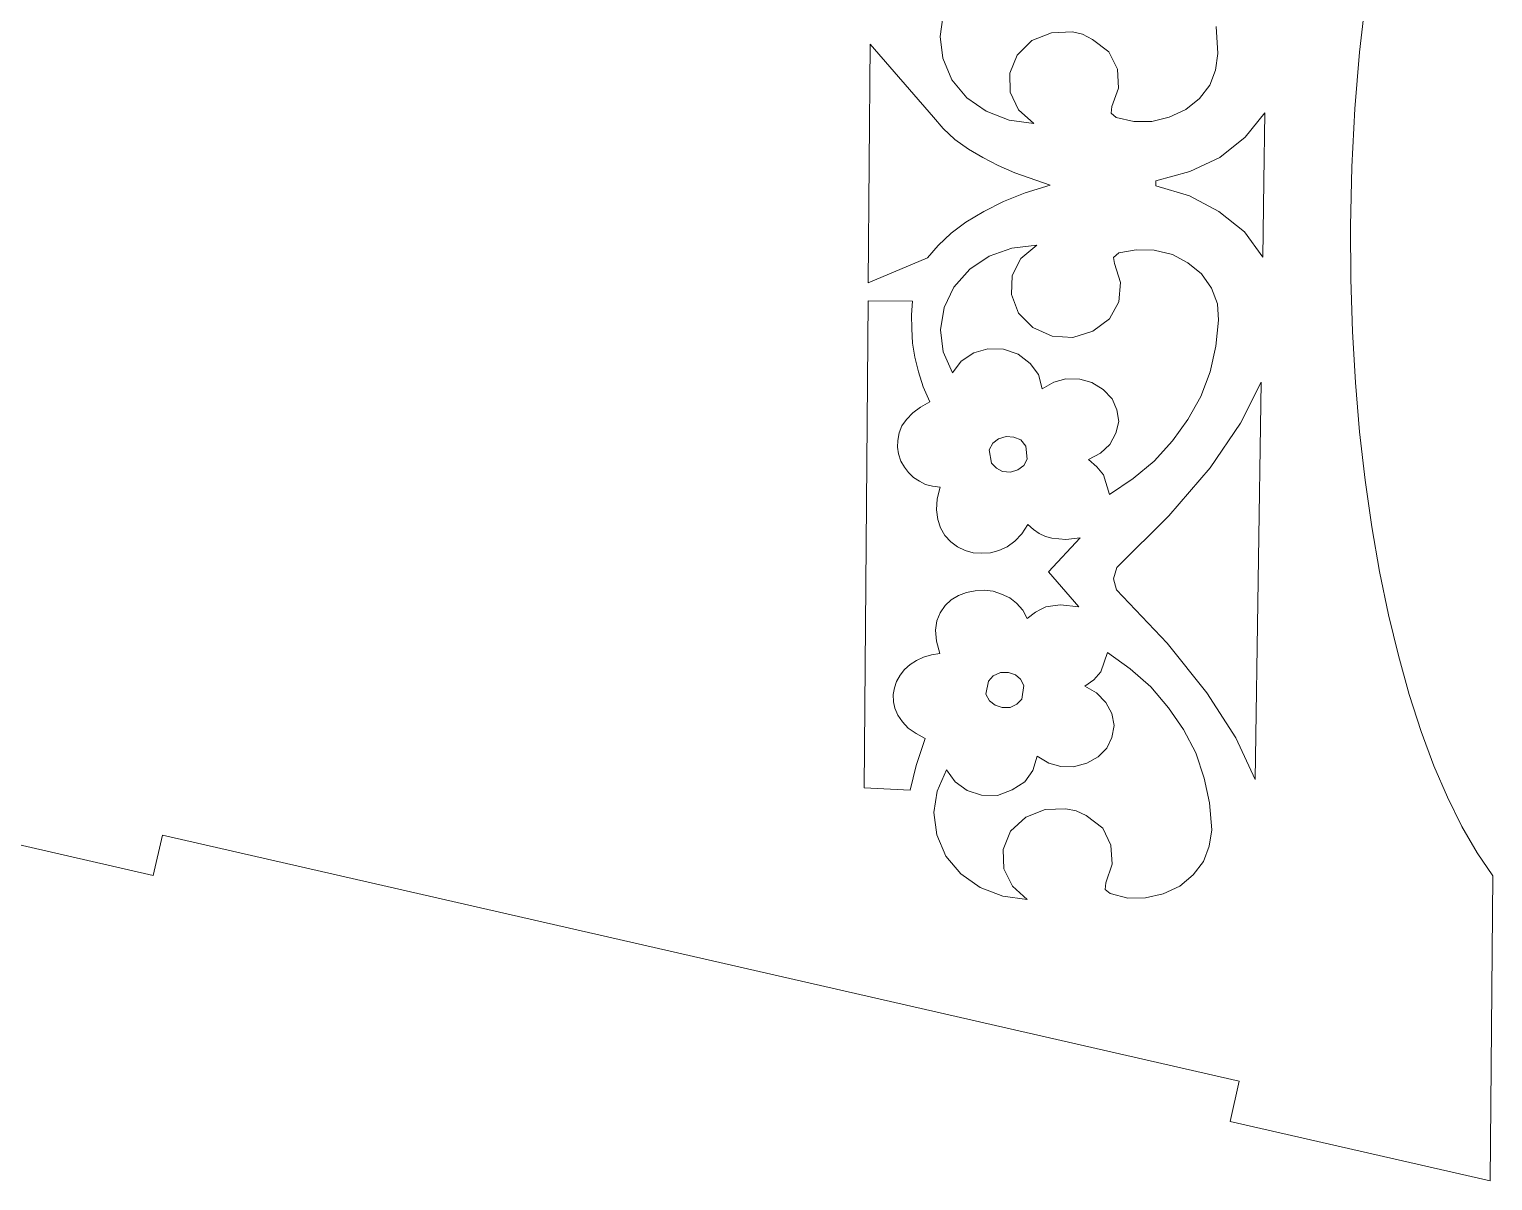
# Model space of a CAD drawing. Header units: inches. Extents: x -2.95 to 3.29, y -5.05 to 4.57.
# Drawn here: x 1.786 to 3.27, y -0.413 to 0.754 of the extents above; entities that cross this region are included whole.
import ezdxf

# ---------------------------------------------------------------- set-up
doc = ezdxf.new("R2010")
doc.units = ezdxf.units.IN
doc.header["$MEASUREMENT"] = 0
doc.layers.add('Katman 1', color=7, linetype='Continuous')

msp = doc.modelspace()

# ---------------------------------------------------------------- linework, layer by layer
at = {"layer": 'Katman 1', "color": 250, "lineweight": 9}
for points in [[(3.1349, 0.7312), (3.1349, 0.7312), (3.1413, 0.7868), (3.1413, 0.7868)], [(2.7098, 0.7471), (2.7098, 0.7471), (2.7127, 0.7692), (2.7127, 0.7692)], [(2.9895, 0.7572), (2.9895, 0.7572), (2.9914, 0.7299), (2.9914, 0.7299)], [(2.7124, 0.7251), (2.7124, 0.7251), (2.7098, 0.7471), (2.7098, 0.7471)], [(2.8028, 0.7429), (2.8028, 0.7429), (2.7877, 0.7283), (2.7877, 0.7283)], [(2.8225, 0.7508), (2.8225, 0.7508), (2.8028, 0.7429), (2.8028, 0.7429)], [(2.8439, 0.7517), (2.8439, 0.7517), (2.8225, 0.7508), (2.8225, 0.7508)], [(2.854, 0.7495), (2.854, 0.7495), (2.8439, 0.7517), (2.8439, 0.7517)], [(2.8641, 0.7442), (2.8641, 0.7442), (2.854, 0.7495), (2.854, 0.7495)], [(2.8808, 0.7315), (2.8808, 0.7315), (2.8641, 0.7442), (2.8641, 0.7442)], [(2.6387, 0.7393), (2.6387, 0.7393), (2.6368, 0.4975), (2.6368, 0.4975)], [(2.7028, 0.6653), (2.7028, 0.6653), (2.6387, 0.7393), (2.6387, 0.7393)], [(2.7877, 0.7283), (2.7877, 0.7283), (2.7802, 0.7099), (2.7802, 0.7099)], [(2.8894, 0.7139), (2.8894, 0.7139), (2.8808, 0.7315), (2.8808, 0.7315)], [(2.9914, 0.7299), (2.9914, 0.7299), (2.9891, 0.7131), (2.9891, 0.7131)], [(3.1302, 0.6738), (3.1302, 0.6738), (3.1349, 0.7312), (3.1349, 0.7312)], [(2.7217, 0.7033), (2.7217, 0.7033), (2.7124, 0.7251), (2.7124, 0.7251)], [(2.8907, 0.6946), (2.8907, 0.6946), (2.8894, 0.7139), (2.8894, 0.7139)], [(2.9891, 0.7131), (2.9891, 0.7131), (2.9831, 0.6978), (2.9831, 0.6978)], [(2.7369, 0.685), (2.7369, 0.685), (2.7217, 0.7033), (2.7217, 0.7033)], [(2.7802, 0.7099), (2.7802, 0.7099), (2.7807, 0.6906), (2.7807, 0.6906)], [(2.9831, 0.6978), (2.9831, 0.6978), (2.9728, 0.6842), (2.9728, 0.6842)], [(2.7564, 0.6715), (2.7564, 0.6715), (2.7369, 0.685), (2.7369, 0.685)], [(2.7807, 0.6906), (2.7807, 0.6906), (2.7893, 0.6727), (2.7893, 0.6727)], [(2.8839, 0.6761), (2.8839, 0.6761), (2.8907, 0.6946), (2.8907, 0.6946)], [(2.9728, 0.6842), (2.9728, 0.6842), (2.9588, 0.6731), (2.9588, 0.6731)], [(2.7798, 0.6622), (2.7798, 0.6622), (2.7564, 0.6715), (2.7564, 0.6715)], [(2.7893, 0.6727), (2.7893, 0.6727), (2.8046, 0.6589), (2.8046, 0.6589)], [(2.8831, 0.6695), (2.8831, 0.6695), (2.8839, 0.6761), (2.8839, 0.6761)], [(2.8883, 0.6649), (2.8883, 0.6649), (2.8831, 0.6695), (2.8831, 0.6695)], [(2.9588, 0.6731), (2.9588, 0.6731), (2.9419, 0.6652), (2.9419, 0.6652)], [(3.0388, 0.6697), (3.0388, 0.6697), (3.019, 0.645), (3.019, 0.645)], [(3.0379, 0.6), (3.0379, 0.6), (3.0388, 0.6697), (3.0388, 0.6697)], [(3.1273, 0.6151), (3.1273, 0.6151), (3.1302, 0.6738), (3.1302, 0.6738)], [(2.7129, 0.6537), (2.7129, 0.6537), (2.7028, 0.6653), (2.7028, 0.6653)], [(2.7247, 0.6427), (2.7247, 0.6427), (2.7129, 0.6537), (2.7129, 0.6537)], [(2.8046, 0.6589), (2.8046, 0.6589), (2.7798, 0.6622), (2.7798, 0.6622)], [(2.9062, 0.6609), (2.9062, 0.6609), (2.8883, 0.6649), (2.8883, 0.6649)], [(2.9243, 0.6611), (2.9243, 0.6611), (2.9062, 0.6609), (2.9062, 0.6609)], [(2.9419, 0.6652), (2.9419, 0.6652), (2.9243, 0.6611), (2.9243, 0.6611)], [(2.7383, 0.6329), (2.7383, 0.6329), (2.7247, 0.6427), (2.7247, 0.6427)], [(3.019, 0.645), (3.019, 0.645), (2.9934, 0.6245), (2.9934, 0.6245)], [(2.7529, 0.6243), (2.7529, 0.6243), (2.7383, 0.6329), (2.7383, 0.6329)], [(2.7686, 0.6162), (2.7686, 0.6162), (2.7529, 0.6243), (2.7529, 0.6243)], [(2.9934, 0.6245), (2.9934, 0.6245), (2.9628, 0.6101), (2.9628, 0.6101)], [(2.7853, 0.609), (2.7853, 0.609), (2.7686, 0.6162), (2.7686, 0.6162)], [(2.8213, 0.5965), (2.8213, 0.5965), (2.7853, 0.609), (2.7853, 0.609)], [(2.9628, 0.6101), (2.9628, 0.6101), (2.9284, 0.6009), (2.9284, 0.6009)], [(3.1258, 0.5549), (3.1258, 0.5549), (3.1273, 0.6151), (3.1273, 0.6151)], [(2.796, 0.5886), (2.796, 0.5886), (2.8213, 0.5965), (2.8213, 0.5965)], [(2.9284, 0.6009), (2.9284, 0.6009), (2.9284, 0.5956), (2.9284, 0.5956)], [(2.9284, 0.5956), (2.9284, 0.5956), (2.9626, 0.5856), (2.9626, 0.5856)], [(3.037, 0.5234), (3.037, 0.5234), (3.0379, 0.6), (3.0379, 0.6)], [(2.7539, 0.5697), (2.7539, 0.5697), (2.7739, 0.5797), (2.7739, 0.5797)], [(2.7739, 0.5797), (2.7739, 0.5797), (2.796, 0.5886), (2.796, 0.5886)], [(2.9626, 0.5856), (2.9626, 0.5856), (2.9922, 0.5696), (2.9922, 0.5696)], [(2.7359, 0.559), (2.7359, 0.559), (2.7539, 0.5697), (2.7539, 0.5697)], [(2.9922, 0.5696), (2.9922, 0.5696), (3.0183, 0.5491), (3.0183, 0.5491)], [(2.7208, 0.5476), (2.7208, 0.5476), (2.7359, 0.559), (2.7359, 0.559)], [(3.1261, 0.501), (3.1261, 0.501), (3.1258, 0.5549), (3.1258, 0.5549)], [(2.6968, 0.5226), (2.6968, 0.5226), (2.7077, 0.5354), (2.7077, 0.5354)], [(2.7077, 0.5354), (2.7077, 0.5354), (2.7208, 0.5476), (2.7208, 0.5476)], [(2.8079, 0.5357), (2.8079, 0.5357), (2.7823, 0.5327), (2.7823, 0.5327)], [(2.7916, 0.5222), (2.7916, 0.5222), (2.8079, 0.5357), (2.8079, 0.5357)], [(3.0183, 0.5491), (3.0183, 0.5491), (3.037, 0.5234), (3.037, 0.5234)], [(2.6368, 0.4975), (2.6368, 0.4975), (2.6968, 0.5226), (2.6968, 0.5226)], [(2.7595, 0.5245), (2.7595, 0.5245), (2.7398, 0.5114), (2.7398, 0.5114)], [(2.7823, 0.5327), (2.7823, 0.5327), (2.7595, 0.5245), (2.7595, 0.5245)], [(2.7828, 0.5047), (2.7828, 0.5047), (2.7916, 0.5222), (2.7916, 0.5222)], [(2.8908, 0.5277), (2.8908, 0.5277), (2.8855, 0.5232), (2.8855, 0.5232)], [(2.8855, 0.5232), (2.8855, 0.5232), (2.8865, 0.5169), (2.8865, 0.5169)], [(2.9086, 0.531), (2.9086, 0.531), (2.8908, 0.5277), (2.8908, 0.5277)], [(2.9268, 0.5306), (2.9268, 0.5306), (2.9086, 0.531), (2.9086, 0.531)], [(2.9453, 0.5262), (2.9453, 0.5262), (2.9268, 0.5306), (2.9268, 0.5306)], [(2.961, 0.5177), (2.961, 0.5177), (2.9453, 0.5262), (2.9453, 0.5262)], [(2.7398, 0.5114), (2.7398, 0.5114), (2.7235, 0.4929), (2.7235, 0.4929)], [(2.7819, 0.4855), (2.7819, 0.4855), (2.7828, 0.5047), (2.7828, 0.5047)], [(2.8865, 0.5169), (2.8865, 0.5169), (2.8926, 0.4976), (2.8926, 0.4976)], [(2.9749, 0.5064), (2.9749, 0.5064), (2.961, 0.5177), (2.961, 0.5177)], [(2.9849, 0.492), (2.9849, 0.492), (2.9749, 0.5064), (2.9749, 0.5064)], [(2.7235, 0.4929), (2.7235, 0.4929), (2.7139, 0.4724), (2.7139, 0.4724)], [(2.8926, 0.4976), (2.8926, 0.4976), (2.891, 0.478), (2.891, 0.478)], [(2.9908, 0.4762), (2.9908, 0.4762), (2.9849, 0.492), (2.9849, 0.492)], [(3.1278, 0.4481), (3.1278, 0.4481), (3.1261, 0.501), (3.1261, 0.501)], [(2.6366, 0.4793), (2.6366, 0.4793), (2.6328, -0.0145), (2.6328, -0.0145)], [(2.6817, 0.4789), (2.6817, 0.4789), (2.6366, 0.4793), (2.6366, 0.4793)], [(2.6806, 0.4649), (2.6806, 0.4649), (2.6817, 0.4789), (2.6817, 0.4789)], [(2.7891, 0.4665), (2.7891, 0.4665), (2.7819, 0.4855), (2.7819, 0.4855)], [(2.891, 0.478), (2.891, 0.478), (2.8815, 0.4609), (2.8815, 0.4609)], [(2.9921, 0.4597), (2.9921, 0.4597), (2.9908, 0.4762), (2.9908, 0.4762)], [(2.6809, 0.4509), (2.6809, 0.4509), (2.6806, 0.4649), (2.6806, 0.4649)], [(2.7139, 0.4724), (2.7139, 0.4724), (2.7102, 0.4497), (2.7102, 0.4497)], [(2.8037, 0.4521), (2.8037, 0.4521), (2.7891, 0.4665), (2.7891, 0.4665)], [(2.8815, 0.4609), (2.8815, 0.4609), (2.8646, 0.4485), (2.8646, 0.4485)], [(2.6818, 0.4363), (2.6818, 0.4363), (2.6809, 0.4509), (2.6809, 0.4509)], [(2.7102, 0.4497), (2.7102, 0.4497), (2.7129, 0.4276), (2.7129, 0.4276)], [(2.8232, 0.4432), (2.8232, 0.4432), (2.8037, 0.4521), (2.8037, 0.4521)], [(2.8646, 0.4485), (2.8646, 0.4485), (2.8442, 0.442), (2.8442, 0.442)], [(2.9894, 0.4331), (2.9894, 0.4331), (2.9921, 0.4597), (2.9921, 0.4597)], [(3.1309, 0.3963), (3.1309, 0.3963), (3.1278, 0.4481), (3.1278, 0.4481)], [(2.6841, 0.4219), (2.6841, 0.4219), (2.6818, 0.4363), (2.6818, 0.4363)], [(2.7437, 0.4263), (2.7437, 0.4263), (2.758, 0.4304), (2.758, 0.4304)], [(2.758, 0.4304), (2.758, 0.4304), (2.7741, 0.4303), (2.7741, 0.4303)], [(2.8442, 0.442), (2.8442, 0.442), (2.8232, 0.4432), (2.8232, 0.4432)], [(2.9836, 0.4073), (2.9836, 0.4073), (2.9894, 0.4331), (2.9894, 0.4331)], [(2.6878, 0.4071), (2.6878, 0.4071), (2.6841, 0.4219), (2.6841, 0.4219)], [(2.7129, 0.4276), (2.7129, 0.4276), (2.7221, 0.4062), (2.7221, 0.4062)], [(2.7221, 0.4062), (2.7221, 0.4062), (2.731, 0.418), (2.731, 0.418)], [(2.731, 0.418), (2.731, 0.418), (2.7437, 0.4263), (2.7437, 0.4263)], [(2.7741, 0.4303), (2.7741, 0.4303), (2.7888, 0.4252), (2.7888, 0.4252)], [(2.7888, 0.4252), (2.7888, 0.4252), (2.8009, 0.4157), (2.8009, 0.4157)], [(2.8009, 0.4157), (2.8009, 0.4157), (2.8096, 0.4044), (2.8096, 0.4044)], [(2.6926, 0.3921), (2.6926, 0.3921), (2.6878, 0.4071), (2.6878, 0.4071)], [(2.8096, 0.4044), (2.8096, 0.4044), (2.813, 0.3901), (2.813, 0.3901)], [(2.9739, 0.3822), (2.9739, 0.3822), (2.9836, 0.4073), (2.9836, 0.4073)], [(2.6992, 0.3766), (2.6992, 0.3766), (2.6926, 0.3921), (2.6926, 0.3921)], [(2.813, 0.3901), (2.813, 0.3901), (2.825, 0.3966), (2.825, 0.3966)], [(2.825, 0.3966), (2.825, 0.3966), (2.8372, 0.4), (2.8372, 0.4)], [(2.8372, 0.4), (2.8372, 0.4), (2.8512, 0.3999), (2.8512, 0.3999)], [(2.8512, 0.3999), (2.8512, 0.3999), (2.8635, 0.3963), (2.8635, 0.3963)], [(2.8635, 0.3963), (2.8635, 0.3963), (2.8749, 0.3892), (2.8749, 0.3892)], [(2.8749, 0.3892), (2.8749, 0.3892), (2.884, 0.3797), (2.884, 0.3797)], [(3.0143, 0.3552), (3.0143, 0.3552), (3.0353, 0.3967), (3.0353, 0.3967)], [(3.0353, 0.3967), (3.0353, 0.3967), (3.0293, -0.0061), (3.0293, -0.0061)], [(3.135, 0.3462), (3.135, 0.3462), (3.1309, 0.3963), (3.1309, 0.3963)], [(2.6819, 0.3655), (2.6819, 0.3655), (2.6897, 0.3714), (2.6897, 0.3714)], [(2.6897, 0.3714), (2.6897, 0.3714), (2.6992, 0.3766), (2.6992, 0.3766)], [(2.884, 0.3797), (2.884, 0.3797), (2.8888, 0.3688), (2.8888, 0.3688)], [(2.9608, 0.3588), (2.9608, 0.3588), (2.9739, 0.3822), (2.9739, 0.3822)], [(2.671, 0.3523), (2.671, 0.3523), (2.6756, 0.3589), (2.6756, 0.3589)], [(2.6756, 0.3589), (2.6756, 0.3589), (2.6819, 0.3655), (2.6819, 0.3655)], [(2.8908, 0.3569), (2.8908, 0.3569), (2.8879, 0.345), (2.8879, 0.345)], [(2.8888, 0.3688), (2.8888, 0.3688), (2.8908, 0.3569), (2.8908, 0.3569)], [(2.9453, 0.3372), (2.9453, 0.3372), (2.9608, 0.3588), (2.9608, 0.3588)], [(2.6667, 0.3377), (2.6667, 0.3377), (2.6681, 0.3453), (2.6681, 0.3453)], [(2.6681, 0.3453), (2.6681, 0.3453), (2.671, 0.3523), (2.671, 0.3523)], [(2.7766, 0.3417), (2.7766, 0.3417), (2.7688, 0.3393), (2.7688, 0.3393)], [(2.7843, 0.3409), (2.7843, 0.3409), (2.7766, 0.3417), (2.7766, 0.3417)], [(2.8879, 0.345), (2.8879, 0.345), (2.8819, 0.3335), (2.8819, 0.3335)], [(2.9835, 0.31), (2.9835, 0.31), (3.0143, 0.3552), (3.0143, 0.3552)], [(3.1406, 0.2972), (3.1406, 0.2972), (3.135, 0.3462), (3.135, 0.3462)], [(2.6666, 0.3307), (2.6666, 0.3307), (2.6667, 0.3377), (2.6667, 0.3377)], [(2.6676, 0.324), (2.6676, 0.324), (2.6666, 0.3307), (2.6666, 0.3307)], [(2.7632, 0.3348), (2.7632, 0.3348), (2.7593, 0.3282), (2.7593, 0.3282)], [(2.7593, 0.3282), (2.7593, 0.3282), (2.7617, 0.3145), (2.7617, 0.3145)], [(2.7688, 0.3393), (2.7688, 0.3393), (2.7632, 0.3348), (2.7632, 0.3348)], [(2.7916, 0.3381), (2.7916, 0.3381), (2.7843, 0.3409), (2.7843, 0.3409)], [(2.7965, 0.3317), (2.7965, 0.3317), (2.7916, 0.3381), (2.7916, 0.3381)], [(2.7981, 0.3188), (2.7981, 0.3188), (2.7965, 0.3317), (2.7965, 0.3317)], [(2.8819, 0.3335), (2.8819, 0.3335), (2.8724, 0.3248), (2.8724, 0.3248)], [(2.9266, 0.3167), (2.9266, 0.3167), (2.9453, 0.3372), (2.9453, 0.3372)], [(2.67, 0.3167), (2.67, 0.3167), (2.6676, 0.324), (2.6676, 0.324)], [(2.6734, 0.3106), (2.6734, 0.3106), (2.67, 0.3167), (2.67, 0.3167)], [(2.7617, 0.3145), (2.7617, 0.3145), (2.7669, 0.3096), (2.7669, 0.3096)], [(2.7886, 0.3077), (2.7886, 0.3077), (2.7946, 0.3122), (2.7946, 0.3122)], [(2.7946, 0.3122), (2.7946, 0.3122), (2.7981, 0.3188), (2.7981, 0.3188)], [(2.8724, 0.3248), (2.8724, 0.3248), (2.8601, 0.3183), (2.8601, 0.3183)], [(2.8601, 0.3183), (2.8601, 0.3183), (2.8687, 0.3109), (2.8687, 0.3109)], [(2.9054, 0.299), (2.9054, 0.299), (2.9266, 0.3167), (2.9266, 0.3167)], [(2.6776, 0.305), (2.6776, 0.305), (2.6734, 0.3106), (2.6734, 0.3106)], [(2.6828, 0.3001), (2.6828, 0.3001), (2.6776, 0.305), (2.6776, 0.305)], [(2.6888, 0.2962), (2.6888, 0.2962), (2.6828, 0.3001), (2.6828, 0.3001)], [(2.7669, 0.3096), (2.7669, 0.3096), (2.7731, 0.306), (2.7731, 0.306)], [(2.7731, 0.306), (2.7731, 0.306), (2.7812, 0.3056), (2.7812, 0.3056)], [(2.7812, 0.3056), (2.7812, 0.3056), (2.7886, 0.3077), (2.7886, 0.3077)], [(2.8687, 0.3109), (2.8687, 0.3109), (2.8753, 0.3028), (2.8753, 0.3028)], [(2.8753, 0.3028), (2.8753, 0.3028), (2.8815, 0.2828), (2.8815, 0.2828)], [(2.8815, 0.2828), (2.8815, 0.2828), (2.9054, 0.299), (2.9054, 0.299)], [(2.9415, 0.2613), (2.9415, 0.2613), (2.9835, 0.31), (2.9835, 0.31)], [(3.1476, 0.2502), (3.1476, 0.2502), (3.1406, 0.2972), (3.1406, 0.2972)], [(2.695, 0.293), (2.695, 0.293), (2.6888, 0.2962), (2.6888, 0.2962)], [(2.702, 0.2912), (2.702, 0.2912), (2.695, 0.293), (2.695, 0.293)], [(2.7097, 0.2904), (2.7097, 0.2904), (2.702, 0.2912), (2.702, 0.2912)], [(2.7068, 0.2785), (2.7068, 0.2785), (2.7097, 0.2904), (2.7097, 0.2904)], [(2.706, 0.2673), (2.706, 0.2673), (2.7068, 0.2785), (2.7068, 0.2785)], [(2.7073, 0.2576), (2.7073, 0.2576), (2.706, 0.2673), (2.706, 0.2673)], [(2.7101, 0.2491), (2.7101, 0.2491), (2.7073, 0.2576), (2.7073, 0.2576)], [(2.8889, 0.2089), (2.8889, 0.2089), (2.9415, 0.2613), (2.9415, 0.2613)], [(2.7146, 0.2414), (2.7146, 0.2414), (2.7101, 0.2491), (2.7101, 0.2491)], [(2.7205, 0.235), (2.7205, 0.235), (2.7146, 0.2414), (2.7146, 0.2414)], [(2.7926, 0.2429), (2.7926, 0.2429), (2.7856, 0.2356), (2.7856, 0.2356)], [(2.7986, 0.2523), (2.7986, 0.2523), (2.7926, 0.2429), (2.7926, 0.2429)], [(2.8042, 0.2474), (2.8042, 0.2474), (2.7986, 0.2523), (2.7986, 0.2523)], [(2.8101, 0.2434), (2.8101, 0.2434), (2.8042, 0.2474), (2.8042, 0.2474)], [(2.8164, 0.2402), (2.8164, 0.2402), (2.8101, 0.2434), (2.8101, 0.2434)], [(2.823, 0.2384), (2.823, 0.2384), (2.8164, 0.2402), (2.8164, 0.2402)], [(2.8196, 0.2045), (2.8196, 0.2045), (2.8517, 0.2389), (2.8517, 0.2389)], [(2.837, 0.2373), (2.837, 0.2373), (2.823, 0.2384), (2.823, 0.2384)], [(2.8517, 0.2389), (2.8517, 0.2389), (2.837, 0.2373), (2.837, 0.2373)], [(3.1552, 0.2047), (3.1552, 0.2047), (3.1476, 0.2502), (3.1476, 0.2502)], [(2.7274, 0.2297), (2.7274, 0.2297), (2.7205, 0.235), (2.7205, 0.235)], [(2.7351, 0.2262), (2.7351, 0.2262), (2.7274, 0.2297), (2.7274, 0.2297)], [(2.7431, 0.2237), (2.7431, 0.2237), (2.7351, 0.2262), (2.7351, 0.2262)], [(2.7519, 0.2232), (2.7519, 0.2232), (2.7431, 0.2237), (2.7431, 0.2237)], [(2.7606, 0.2236), (2.7606, 0.2236), (2.7519, 0.2232), (2.7519, 0.2232)], [(2.7691, 0.2259), (2.7691, 0.2259), (2.7606, 0.2236), (2.7606, 0.2236)], [(2.7778, 0.2297), (2.7778, 0.2297), (2.7691, 0.2259), (2.7691, 0.2259)], [(2.7856, 0.2356), (2.7856, 0.2356), (2.7778, 0.2297), (2.7778, 0.2297)], [(2.8854, 0.1974), (2.8854, 0.1974), (2.8889, 0.2089), (2.8889, 0.2089)], [(2.8505, 0.1689), (2.8505, 0.1689), (2.8196, 0.2045), (2.8196, 0.2045)], [(2.8887, 0.1861), (2.8887, 0.1861), (2.8854, 0.1974), (2.8854, 0.1974)], [(3.1644, 0.1608), (3.1644, 0.1608), (3.1552, 0.2047), (3.1552, 0.2047)], [(2.721, 0.1762), (2.721, 0.1762), (2.7284, 0.1804), (2.7284, 0.1804)], [(2.7284, 0.1804), (2.7284, 0.1804), (2.7365, 0.1835), (2.7365, 0.1835)], [(2.7365, 0.1835), (2.7365, 0.1835), (2.7452, 0.1851), (2.7452, 0.1851)], [(2.7452, 0.1851), (2.7452, 0.1851), (2.7544, 0.1858), (2.7544, 0.1858)], [(2.7544, 0.1858), (2.7544, 0.1858), (2.7635, 0.1847), (2.7635, 0.1847)], [(2.7635, 0.1847), (2.7635, 0.1847), (2.7718, 0.1818), (2.7718, 0.1818)], [(2.7718, 0.1818), (2.7718, 0.1818), (2.7802, 0.1779), (2.7802, 0.1779)], [(2.9398, 0.1322), (2.9398, 0.1322), (2.8887, 0.1861), (2.8887, 0.1861)], [(2.7097, 0.163), (2.7097, 0.163), (2.7147, 0.1704), (2.7147, 0.1704)], [(2.7147, 0.1704), (2.7147, 0.1704), (2.721, 0.1762), (2.721, 0.1762)], [(2.7802, 0.1779), (2.7802, 0.1779), (2.7872, 0.1726), (2.7872, 0.1726)], [(2.7872, 0.1726), (2.7872, 0.1726), (2.7934, 0.1655), (2.7934, 0.1655)], [(2.7934, 0.1655), (2.7934, 0.1655), (2.7979, 0.157), (2.7979, 0.157)], [(2.7979, 0.157), (2.7979, 0.157), (2.8063, 0.1636), (2.8063, 0.1636)], [(2.8063, 0.1636), (2.8063, 0.1636), (2.8113, 0.1664), (2.8113, 0.1664)], [(2.8113, 0.1664), (2.8113, 0.1664), (2.8169, 0.1688), (2.8169, 0.1688)], [(2.8169, 0.1688), (2.8169, 0.1688), (2.8239, 0.1698), (2.8239, 0.1698)], [(2.8239, 0.1698), (2.8239, 0.1698), (2.8316, 0.1708), (2.8316, 0.1708)], [(2.8316, 0.1708), (2.8316, 0.1708), (2.8505, 0.1689), (2.8505, 0.1689)], [(2.7051, 0.1452), (2.7051, 0.1452), (2.7065, 0.1546), (2.7065, 0.1546)], [(2.7065, 0.1546), (2.7065, 0.1546), (2.7097, 0.163), (2.7097, 0.163)], [(3.1745, 0.1195), (3.1745, 0.1195), (3.1644, 0.1608), (3.1644, 0.1608)], [(2.706, 0.134), (2.706, 0.134), (2.7051, 0.1452), (2.7051, 0.1452)], [(2.7094, 0.1217), (2.7094, 0.1217), (2.706, 0.134), (2.706, 0.134)], [(2.6929, 0.118), (2.6929, 0.118), (2.701, 0.1204), (2.701, 0.1204)], [(2.701, 0.1204), (2.701, 0.1204), (2.7094, 0.1217), (2.7094, 0.1217)], [(2.8727, 0.1029), (2.8727, 0.1029), (2.8795, 0.1225), (2.8795, 0.1225)], [(2.8795, 0.1225), (2.8795, 0.1225), (2.9025, 0.1062), (2.9025, 0.1062)], [(2.9803, 0.0818), (2.9803, 0.0818), (2.9398, 0.1322), (2.9398, 0.1322)], [(3.1854, 0.0799), (3.1854, 0.0799), (3.1745, 0.1195), (3.1745, 0.1195)], [(2.669, 0.0997), (2.669, 0.0997), (2.6736, 0.1055), (2.6736, 0.1055)], [(2.6736, 0.1055), (2.6736, 0.1055), (2.6792, 0.1104), (2.6792, 0.1104)], [(2.6792, 0.1104), (2.6792, 0.1104), (2.6856, 0.1146), (2.6856, 0.1146)], [(2.6856, 0.1146), (2.6856, 0.1146), (2.6929, 0.118), (2.6929, 0.118)], [(2.9025, 0.1062), (2.9025, 0.1062), (2.9234, 0.0878), (2.9234, 0.0878)], [(2.6633, 0.0867), (2.6633, 0.0867), (2.6654, 0.0934), (2.6654, 0.0934)], [(2.6654, 0.0934), (2.6654, 0.0934), (2.669, 0.0997), (2.669, 0.0997)], [(2.756, 0.0804), (2.756, 0.0804), (2.7586, 0.0937), (2.7586, 0.0937)], [(2.7586, 0.0937), (2.7586, 0.0937), (2.7635, 0.0989), (2.7635, 0.0989)], [(2.7635, 0.0989), (2.7635, 0.0989), (2.7708, 0.1024), (2.7708, 0.1024)], [(2.7708, 0.1024), (2.7708, 0.1024), (2.7789, 0.1023), (2.7789, 0.1023)], [(2.7789, 0.1023), (2.7789, 0.1023), (2.7862, 0.1001), (2.7862, 0.1001)], [(2.7862, 0.1001), (2.7862, 0.1001), (2.7911, 0.0956), (2.7911, 0.0956)], [(2.7911, 0.0956), (2.7911, 0.0956), (2.7946, 0.0892), (2.7946, 0.0892)], [(2.7946, 0.0892), (2.7946, 0.0892), (2.7927, 0.0752), (2.7927, 0.0752)], [(2.8565, 0.0884), (2.8565, 0.0884), (2.8657, 0.095), (2.8657, 0.095)], [(2.8657, 0.095), (2.8657, 0.095), (2.8727, 0.1029), (2.8727, 0.1029)], [(2.6622, 0.0801), (2.6622, 0.0801), (2.6633, 0.0867), (2.6633, 0.0867)], [(2.6625, 0.0727), (2.6625, 0.0727), (2.6622, 0.0801), (2.6622, 0.0801)], [(2.7598, 0.0738), (2.7598, 0.0738), (2.756, 0.0804), (2.756, 0.0804)], [(2.7927, 0.0752), (2.7927, 0.0752), (2.7874, 0.0701), (2.7874, 0.0701)], [(2.8683, 0.0816), (2.8683, 0.0816), (2.8565, 0.0884), (2.8565, 0.0884)], [(2.8777, 0.0718), (2.8777, 0.0718), (2.8683, 0.0816), (2.8683, 0.0816)], [(2.9234, 0.0878), (2.9234, 0.0878), (2.9414, 0.0667), (2.9414, 0.0667)], [(3.0097, 0.0361), (3.0097, 0.0361), (2.9803, 0.0818), (2.9803, 0.0818)], [(3.1974, 0.0426), (3.1974, 0.0426), (3.1854, 0.0799), (3.1854, 0.0799)], [(2.6638, 0.0661), (2.6638, 0.0661), (2.6625, 0.0727), (2.6625, 0.0727)], [(2.6669, 0.0591), (2.6669, 0.0591), (2.6638, 0.0661), (2.6638, 0.0661)], [(2.7654, 0.0692), (2.7654, 0.0692), (2.7598, 0.0738), (2.7598, 0.0738)], [(2.7727, 0.067), (2.7727, 0.067), (2.7654, 0.0692), (2.7654, 0.0692)], [(2.7807, 0.0669), (2.7807, 0.0669), (2.7727, 0.067), (2.7727, 0.067)], [(2.7874, 0.0701), (2.7874, 0.0701), (2.7807, 0.0669), (2.7807, 0.0669)], [(2.8839, 0.0609), (2.8839, 0.0609), (2.8777, 0.0718), (2.8777, 0.0718)], [(2.8863, 0.0486), (2.8863, 0.0486), (2.8839, 0.0609), (2.8839, 0.0609)], [(2.9414, 0.0667), (2.9414, 0.0667), (2.9566, 0.0445), (2.9566, 0.0445)], [(2.6714, 0.0524), (2.6714, 0.0524), (2.6669, 0.0591), (2.6669, 0.0591)], [(2.6773, 0.046), (2.6773, 0.046), (2.6714, 0.0524), (2.6714, 0.0524)], [(2.6853, 0.0404), (2.6853, 0.0404), (2.6773, 0.046), (2.6773, 0.046)], [(2.8837, 0.0364), (2.8837, 0.0364), (2.8863, 0.0486), (2.8863, 0.0486)], [(2.6944, 0.0354), (2.6944, 0.0354), (2.6853, 0.0404), (2.6853, 0.0404)], [(2.6854, 0.0082), (2.6854, 0.0082), (2.6944, 0.0354), (2.6944, 0.0354)], [(2.8788, 0.0256), (2.8788, 0.0256), (2.8837, 0.0364), (2.8837, 0.0364)], [(2.9566, 0.0445), (2.9566, 0.0445), (2.969, 0.021), (2.969, 0.021)], [(3.0293, -0.0061), (3.0293, -0.0061), (3.0097, 0.0361), (3.0097, 0.0361)], [(3.2104, 0.0079), (3.2104, 0.0079), (3.1974, 0.0426), (3.1974, 0.0426)], [(2.8037, 0.0031), (2.8037, 0.0031), (2.808, 0.0174), (2.808, 0.0174)], [(2.808, 0.0174), (2.808, 0.0174), (2.8198, 0.0106), (2.8198, 0.0106)], [(2.8583, 0.0103), (2.8583, 0.0103), (2.8699, 0.0169), (2.8699, 0.0169)], [(2.8699, 0.0169), (2.8699, 0.0169), (2.8788, 0.0256), (2.8788, 0.0256)], [(2.969, 0.021), (2.969, 0.021), (2.9776, -0.0046), (2.9776, -0.0046)], [(2.6793, -0.017), (2.6793, -0.017), (2.6854, 0.0082), (2.6854, 0.0082)], [(2.7066, -0.0179), (2.7066, -0.0179), (2.7162, 0.0038), (2.7162, 0.0038)], [(2.7162, 0.0038), (2.7162, 0.0038), (2.7248, -0.0086), (2.7248, -0.0086)], [(2.7955, -0.0084), (2.7955, -0.0084), (2.8037, 0.0031), (2.8037, 0.0031)], [(2.8198, 0.0106), (2.8198, 0.0106), (2.8321, 0.007), (2.8321, 0.007)], [(2.8321, 0.007), (2.8321, 0.007), (2.845, 0.0066), (2.845, 0.0066)], [(2.845, 0.0066), (2.845, 0.0066), (2.8583, 0.0103), (2.8583, 0.0103)], [(3.2242, -0.0241), (3.2242, -0.0241), (3.2104, 0.0079), (3.2104, 0.0079)], [(2.6328, -0.0145), (2.6328, -0.0145), (2.6793, -0.017), (2.6793, -0.017)], [(2.7248, -0.0086), (2.7248, -0.0086), (2.737, -0.0171), (2.737, -0.0171)], [(2.7829, -0.0167), (2.7829, -0.0167), (2.7955, -0.0084), (2.7955, -0.0084)], [(2.9776, -0.0046), (2.9776, -0.0046), (2.9829, -0.0299), (2.9829, -0.0299)], [(2.7032, -0.0395), (2.7032, -0.0395), (2.7066, -0.0179), (2.7066, -0.0179)], [(2.737, -0.0171), (2.737, -0.0171), (2.7517, -0.0221), (2.7517, -0.0221)], [(2.7517, -0.0221), (2.7517, -0.0221), (2.7678, -0.0222), (2.7678, -0.0222)], [(2.7678, -0.0222), (2.7678, -0.0222), (2.7829, -0.0167), (2.7829, -0.0167)], [(3.2386, -0.0536), (3.2386, -0.0536), (3.2242, -0.0241), (3.2242, -0.0241)], [(1.6389, -0.041), (1.6389, -0.041), (1.9118, -0.1034), (1.9118, -0.1034)], [(2.7062, -0.0623), (2.7062, -0.0623), (2.7032, -0.0395), (2.7032, -0.0395)], [(2.7967, -0.0442), (2.7967, -0.0442), (2.7812, -0.0584), (2.7812, -0.0584)], [(2.8163, -0.0366), (2.8163, -0.0366), (2.7967, -0.0442), (2.7967, -0.0442)], [(2.8373, -0.0357), (2.8373, -0.0357), (2.8163, -0.0366), (2.8163, -0.0366)], [(2.8475, -0.0379), (2.8475, -0.0379), (2.8373, -0.0357), (2.8373, -0.0357)], [(2.8579, -0.0425), (2.8579, -0.0425), (2.8475, -0.0379), (2.8475, -0.0379)], [(2.8746, -0.0556), (2.8746, -0.0556), (2.8579, -0.0425), (2.8579, -0.0425)], [(2.9829, -0.0299), (2.9829, -0.0299), (2.9852, -0.0572), (2.9852, -0.0572)], [(2.7812, -0.0584), (2.7812, -0.0584), (2.7737, -0.0772), (2.7737, -0.0772)], [(2.8829, -0.0728), (2.8829, -0.0728), (2.8746, -0.0556), (2.8746, -0.0556)], [(2.9852, -0.0572), (2.9852, -0.0572), (2.9826, -0.0736), (2.9826, -0.0736)], [(3.2542, -0.0803), (3.2542, -0.0803), (3.2386, -0.0536), (3.2386, -0.0536)], [(1.9118, -0.1034), (1.9118, -0.1034), (1.9212, -0.0625), (1.9212, -0.0625)], [(1.9212, -0.0625), (1.9212, -0.0625), (3.0129, -0.3118), (3.0129, -0.3118)], [(2.7155, -0.0837), (2.7155, -0.0837), (2.7062, -0.0623), (2.7062, -0.0623)], [(2.8841, -0.0921), (2.8841, -0.0921), (2.8829, -0.0728), (2.8829, -0.0728)], [(2.9826, -0.0736), (2.9826, -0.0736), (2.9769, -0.0893), (2.9769, -0.0893)], [(2.7307, -0.1017), (2.7307, -0.1017), (2.7155, -0.0837), (2.7155, -0.0837)], [(2.7737, -0.0772), (2.7737, -0.0772), (2.7742, -0.0965), (2.7742, -0.0965)], [(3.2701, -0.1039), (3.2701, -0.1039), (3.2542, -0.0803), (3.2542, -0.0803)], [(2.7502, -0.1155), (2.7502, -0.1155), (2.7307, -0.1017), (2.7307, -0.1017)], [(2.7742, -0.0965), (2.7742, -0.0965), (2.7832, -0.1144), (2.7832, -0.1144)], [(2.8777, -0.1109), (2.8777, -0.1109), (2.8841, -0.0921), (2.8841, -0.0921)], [(2.9663, -0.1029), (2.9663, -0.1029), (2.9526, -0.1143), (2.9526, -0.1143)], [(2.9769, -0.0893), (2.9769, -0.0893), (2.9663, -0.1029), (2.9663, -0.1029)], [(3.2676, -0.4129), (3.2676, -0.4129), (3.2701, -0.1039), (3.2701, -0.1039)], [(2.7733, -0.1245), (2.7733, -0.1245), (2.7502, -0.1155), (2.7502, -0.1155)], [(2.7832, -0.1144), (2.7832, -0.1144), (2.7981, -0.1278), (2.7981, -0.1278)], [(2.8769, -0.1176), (2.8769, -0.1176), (2.8777, -0.1109), (2.8777, -0.1109)], [(2.8821, -0.1218), (2.8821, -0.1218), (2.8769, -0.1176), (2.8769, -0.1176)], [(2.9526, -0.1143), (2.9526, -0.1143), (2.9357, -0.1219), (2.9357, -0.1219)], [(2.7981, -0.1278), (2.7981, -0.1278), (2.7733, -0.1245), (2.7733, -0.1245)], [(2.9, -0.1265), (2.9, -0.1265), (2.8821, -0.1218), (2.8821, -0.1218)], [(2.9181, -0.126), (2.9181, -0.126), (2.9, -0.1265), (2.9, -0.1265)], [(2.9357, -0.1219), (2.9357, -0.1219), (2.9181, -0.126), (2.9181, -0.126)], [(3.0129, -0.3118), (3.0129, -0.3118), (3.0039, -0.3527), (3.0039, -0.3527)], [(3.0039, -0.3527), (3.0039, -0.3527), (3.2676, -0.4129), (3.2676, -0.4129)]]:
    msp.add_open_spline(points, degree=3, dxfattribs=at)

doc.saveas('drawing.dxf')
